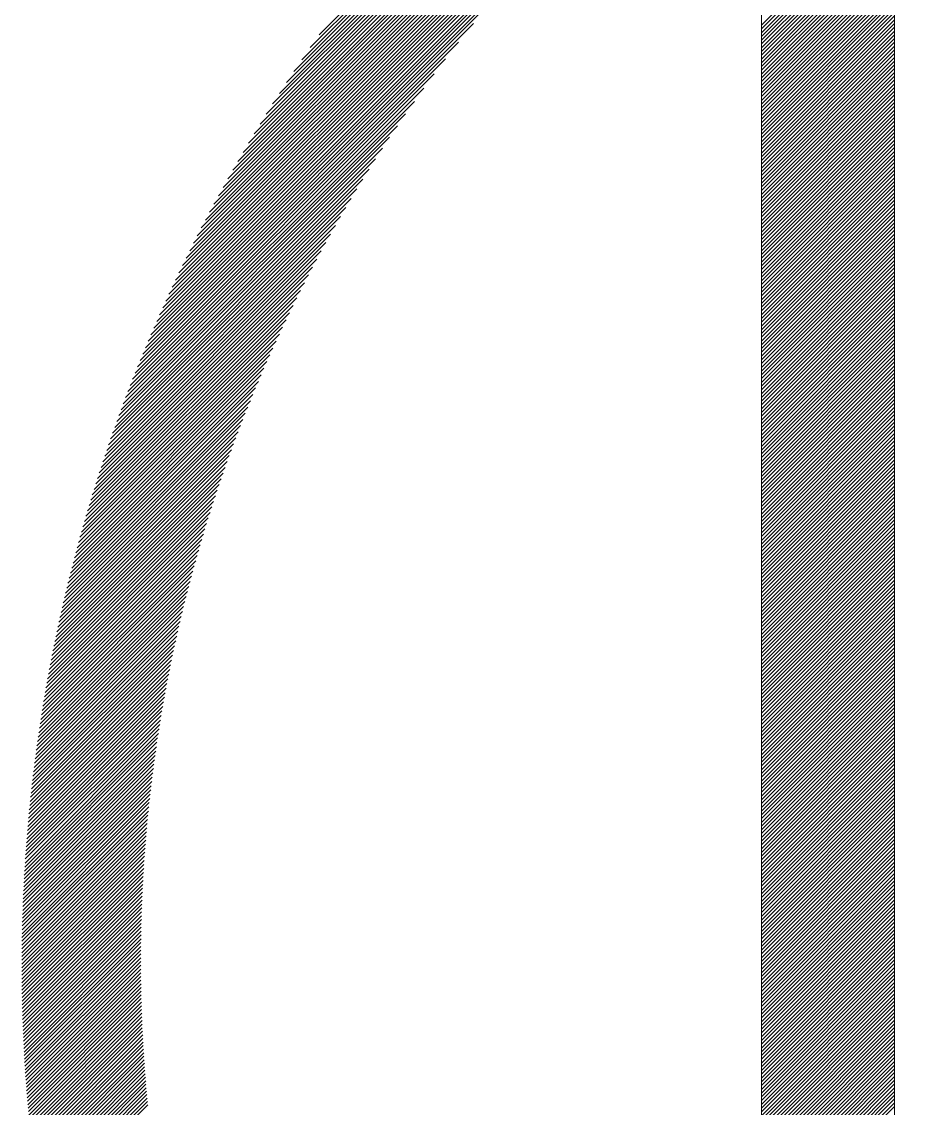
# Model space of a CAD drawing. Header units: inches. Extents: x 35 to 2894, y 23 to 617.
# Drawn here: x 2854.88 to 2861.58, y 130.03 to 138.21 of the extents above; entities that cross this region are included whole.
import ezdxf

# ---------------------------------------------------------------- set-up
doc = ezdxf.new("R2010")
doc.units = ezdxf.units.IN
doc.header["$MEASUREMENT"] = 0
doc.layers.add('ONDOCS', color=7, linetype='Continuous', lineweight=0)

msp = doc.modelspace()

# ---------------------------------------------------------------- linework, layer by layer
at = {"layer": 'ONDOCS', "color": 7, "linetype": 'Continuous', "lineweight": 0, "ltscale": 100}
for p, q in [((2855.8481, 135.8509), (2862.2059, 142.2087)), ((2855.8694, 135.9006), (2862.1562, 142.1873)), ((2855.8913, 135.9507), (2862.1061, 142.1655)), ((2855.9136, 136.0013), (2862.0555, 142.1432)), ((2855.9364, 136.0524), (2862.0044, 142.1204)), ((2855.9598, 136.1041), (2861.9527, 142.097)), ((2855.9837, 136.1562), (2861.9005, 142.0731)), ((2856.0081, 136.209), (2861.8478, 142.0487)), ((2856.0331, 136.2623), (2861.7945, 142.0236)), ((2856.0588, 136.3163), (2861.7405, 141.998)), ((2856.0851, 136.3708), (2861.6859, 141.9717)), ((2856.112, 136.4261), (2861.6307, 141.9448)), ((2856.1397, 136.482), (2861.5747, 141.9171)), ((2856.168, 136.5387), (2861.5181, 141.8887)), ((2856.1972, 136.5961), (2861.4606, 141.8596)), ((2856.2271, 136.6544), (2861.4024, 141.8297)), ((2856.2579, 136.7134), (2861.3433, 141.7989)), ((2856.2896, 136.7734), (2861.2834, 141.7672)), ((2856.3222, 136.8343), (2861.2225, 141.7346)), ((2856.3558, 136.8962), (2861.1606, 141.701)), ((2856.3904, 136.9592), (2861.0976, 141.6663)), ((2856.4262, 137.0232), (2861.0336, 141.6306)), ((2856.4632, 137.0885), (2860.9683, 141.5936)), ((2856.5014, 137.155), (2860.9018, 141.5554)), ((2856.541, 137.2229), (2860.8338, 141.5157)), ((2856.5821, 137.2923), (2860.7644, 141.4746)), ((2856.6248, 137.3633), (2860.6935, 141.4319)), ((2856.6693, 137.436), (2860.6207, 141.3875)), ((2856.7156, 137.5107), (2860.5461, 141.3412)), ((2856.764, 137.5874), (2860.4694, 141.2928)), ((2856.8147, 137.6664), (2860.3904, 141.2421)), ((2856.868, 137.7479), (2860.3088, 141.1888)), ((2856.9241, 137.8324), (2860.2244, 141.1327)), ((2856.9835, 137.9201), (2860.1367, 141.0733)), ((2857.0466, 138.0115), (2860.0453, 141.0101)), ((2857.1141, 138.1073), (2859.9495, 140.9427)), ((2860.4419, 138.18), (2861.4448, 139.1829)), ((2860.4419, 138.1517), (2861.4448, 139.1546)), ((2860.4419, 138.1234), (2861.4448, 139.1263)), ((2860.4419, 138.0951), (2861.4448, 139.098)), ((2860.4419, 138.0668), (2861.4448, 139.0697)), ((2860.4419, 138.0385), (2861.4448, 139.0414)), ((2860.4419, 138.0102), (2861.4448, 139.0131)), ((2860.4419, 137.9819), (2861.4448, 138.9848)), ((2860.4419, 137.9536), (2861.4448, 138.9565)), ((2860.4419, 137.9253), (2861.4448, 138.9282)), ((2860.4419, 137.897), (2861.4448, 138.8999)), ((2860.4419, 137.8687), (2861.4448, 138.8716)), ((2860.4419, 137.8404), (2861.4448, 138.8433)), ((2860.4419, 137.8121), (2861.4448, 138.815)), ((2860.4419, 137.7838), (2861.4448, 138.7867)), ((2860.4419, 137.7555), (2861.4448, 138.7584)), ((2860.4419, 137.7272), (2861.4448, 138.7301)), ((2860.4419, 137.6989), (2861.4448, 138.7018)), ((2860.4419, 137.6706), (2861.4448, 138.6735)), ((2860.4419, 137.6424), (2861.4448, 138.6453)), ((2860.4419, 137.6141), (2861.4448, 138.617)), ((2860.4419, 137.5858), (2861.4448, 138.5887)), ((2855.8272, 135.8017), (2858.5936, 138.5681)), ((2860.4419, 137.5575), (2861.4448, 138.5604)), ((2860.4419, 137.5292), (2861.4448, 138.5321)), ((2860.4419, 137.5009), (2861.4448, 138.5038)), ((2860.4419, 137.4726), (2861.4448, 138.4755)), ((2860.4419, 137.4443), (2861.4448, 138.4472)), ((2860.4419, 137.416), (2861.4448, 138.4189)), ((2855.8067, 135.7529), (2858.4114, 138.3576)), ((2860.4419, 137.3877), (2861.4448, 138.3906)), ((2860.4419, 137.3594), (2861.4448, 138.3623)), ((2860.4419, 137.3311), (2861.4448, 138.334)), ((2860.4419, 137.3028), (2861.4448, 138.3057)), ((2860.4419, 137.2745), (2861.4448, 138.2774)), ((2855.7867, 135.7046), (2858.2753, 138.1932)), ((2860.4419, 137.2462), (2861.4448, 138.2491)), ((2860.4419, 137.2179), (2861.4448, 138.2208)), ((2860.4419, 137.1896), (2861.4448, 138.1925)), ((2860.4419, 137.1613), (2861.4448, 138.1642)), ((2860.4419, 137.133), (2861.4448, 138.1359)), ((2860.4419, 137.1047), (2861.4448, 138.1076)), ((2855.767, 135.6567), (2858.163, 138.0527)), ((2860.4419, 137.0764), (2861.4448, 138.0794)), ((2860.4419, 137.0482), (2861.4448, 138.0511)), ((2860.4419, 137.0199), (2861.4448, 138.0228)), ((2855.7478, 135.6092), (2858.066, 137.9274)), ((2860.4419, 136.9916), (2861.4448, 137.9945)), ((2860.4419, 136.9633), (2861.4448, 137.9662)), ((2860.4419, 136.935), (2861.4448, 137.9379)), ((2860.4419, 136.9067), (2861.4448, 137.9096)), ((2860.4419, 136.8784), (2861.4448, 137.8813)), ((2860.4419, 136.8501), (2861.4448, 137.853)), ((2855.729, 135.562), (2857.9798, 137.8129)), ((2860.4419, 136.8218), (2861.4448, 137.8247)), ((2860.4419, 136.7935), (2861.4448, 137.7964)), ((2860.4419, 136.7652), (2861.4448, 137.7681)), ((2855.7105, 135.5153), (2857.9018, 137.7066)), ((2860.4419, 136.7369), (2861.4448, 137.7398)), ((2860.4419, 136.7086), (2861.4448, 137.7115)), ((2860.4419, 136.6803), (2861.4448, 137.6832)), ((2855.6924, 135.4689), (2857.8303, 137.6068)), ((2860.4419, 136.652), (2861.4448, 137.6549)), ((2860.4419, 136.6237), (2861.4448, 137.6266)), ((2860.4419, 136.5954), (2861.4448, 137.5983)), ((2860.4419, 136.5671), (2861.4448, 137.57)), ((2860.4419, 136.5388), (2861.4448, 137.5417)), ((2855.6747, 135.4228), (2857.7642, 137.5123)), ((2860.4419, 136.5105), (2861.4448, 137.5134)), ((2860.4419, 136.4823), (2861.4448, 137.4852)), ((2860.4419, 136.454), (2861.4448, 137.4569)), ((2855.6573, 135.3772), (2857.7025, 137.4223)), ((2860.4419, 136.4257), (2861.4448, 137.4286)), ((2860.4419, 136.3974), (2861.4448, 137.4003)), ((2860.4419, 136.3691), (2861.4448, 137.372)), ((2855.6402, 135.3318), (2857.6446, 137.3361)), ((2860.4419, 136.3408), (2861.4448, 137.3437)), ((2860.4419, 136.3125), (2861.4448, 137.3154)), ((2860.4419, 136.2842), (2861.4448, 137.2871)), ((2855.6235, 135.2868), (2857.59, 137.2533)), ((2860.4419, 136.2559), (2861.4448, 137.2588)), ((2860.4419, 136.2276), (2861.4448, 137.2305)), ((2860.4419, 136.1993), (2861.4448, 137.2022)), ((2855.6071, 135.2421), (2857.5383, 137.1733)), ((2860.4419, 136.171), (2861.4448, 137.1739)), ((2860.4419, 136.1427), (2861.4448, 137.1456)), ((2860.4419, 136.1144), (2861.4448, 137.1173)), ((2855.591, 135.1977), (2857.4892, 137.0959)), ((2860.4419, 136.0861), (2861.4448, 137.089)), ((2860.4419, 136.0578), (2861.4448, 137.0607)), ((2860.4419, 136.0295), (2861.4448, 137.0324)), ((2855.5597, 135.1098), (2857.3977, 136.9477)), ((2855.5752, 135.1536), (2857.4424, 137.0208)), ((2860.4419, 136.0012), (2861.4448, 137.0041)), ((2860.4419, 135.9729), (2861.4448, 136.9758)), ((2860.4419, 135.9446), (2861.4448, 136.9475)), ((2855.5445, 135.0663), (2857.3548, 136.8766)), ((2860.4419, 135.9164), (2861.4448, 136.9193)), ((2860.4419, 135.8881), (2861.4448, 136.891)), ((2860.4419, 135.8598), (2861.4448, 136.8627)), ((2855.5296, 135.0231), (2857.3137, 136.8072)), ((2860.4419, 135.8315), (2861.4448, 136.8344)), ((2860.4419, 135.8032), (2861.4448, 136.8061)), ((2855.515, 134.9802), (2857.2742, 136.7394)), ((2860.4419, 135.7749), (2861.4448, 136.7778)), ((2860.4419, 135.7466), (2861.4448, 136.7495)), ((2860.4419, 135.7183), (2861.4448, 136.7212)), ((2855.5006, 134.9375), (2857.2362, 136.6731)), ((2860.4419, 135.69), (2861.4448, 136.6929)), ((2860.4419, 135.6617), (2861.4448, 136.6646)), ((2860.4419, 135.6334), (2861.4448, 136.6363)), ((2855.4726, 134.8529), (2857.1641, 136.5444)), ((2855.4865, 134.8951), (2857.1995, 136.6081)), ((2860.4419, 135.6051), (2861.4448, 136.608)), ((2860.4419, 135.5768), (2861.4448, 136.5797)), ((2860.4419, 135.5485), (2861.4448, 136.5514)), ((2855.459, 134.811), (2857.1298, 136.4819)), ((2860.4419, 135.5202), (2861.4448, 136.5231)), ((2860.4419, 135.4919), (2861.4448, 136.4948)), ((2860.4419, 135.4636), (2861.4448, 136.4665)), ((2855.4457, 134.7694), (2857.0967, 136.4205)), ((2860.4419, 135.4353), (2861.4448, 136.4382)), ((2860.4419, 135.407), (2861.4448, 136.4099)), ((2860.4419, 135.3787), (2861.4448, 136.3816)), ((2855.4197, 134.6868), (2857.0335, 136.3007)), ((2855.4326, 134.728), (2857.0646, 136.3601)), ((2860.4419, 135.3505), (2861.4448, 136.3534)), ((2860.4419, 135.3222), (2861.4448, 136.3251)), ((2860.4419, 135.2939), (2861.4448, 136.2968)), ((2855.407, 134.6459), (2857.0034, 136.2422)), ((2860.4419, 135.2656), (2861.4448, 136.2685)), ((2860.4419, 135.2373), (2861.4448, 136.2402)), ((2860.4419, 135.209), (2861.4448, 136.2119)), ((2855.3824, 134.5647), (2856.9456, 136.1279)), ((2855.3946, 134.6052), (2856.9741, 136.1846)), ((2860.4419, 135.1807), (2861.4448, 136.1836)), ((2860.4419, 135.1524), (2861.4448, 136.1553)), ((2860.4419, 135.1241), (2861.4448, 136.127)), ((2855.3705, 134.5244), (2856.9179, 136.0719)), ((2860.4419, 135.0958), (2861.4448, 136.0987)), ((2860.4419, 135.0675), (2861.4448, 136.0704)), ((2855.3472, 134.4445), (2856.8648, 135.9621)), ((2855.3587, 134.4844), (2856.891, 136.0167)), ((2860.4419, 135.0392), (2861.4448, 136.0421)), ((2860.4419, 135.0109), (2861.4448, 136.0138)), ((2860.4419, 134.9826), (2861.4448, 135.9855)), ((2855.3358, 134.4049), (2856.8392, 135.9083)), ((2860.4419, 134.9543), (2861.4448, 135.9572)), ((2860.4419, 134.926), (2861.4448, 135.9289)), ((2860.4419, 134.8977), (2861.4448, 135.9006)), ((2855.3138, 134.3263), (2856.7901, 135.8026)), ((2855.3247, 134.3655), (2856.8144, 135.8551)), ((2860.4419, 134.8694), (2861.4448, 135.8723)), ((2860.4419, 134.8411), (2861.4448, 135.844)), ((2860.4419, 134.8128), (2861.4448, 135.8157)), ((2855.303, 134.2872), (2856.7664, 135.7506)), ((2860.4419, 134.7845), (2861.4448, 135.7875)), ((2860.4419, 134.7563), (2861.4448, 135.7592)), ((2860.4419, 134.728), (2861.4448, 135.7309)), ((2855.2821, 134.2097), (2856.7208, 135.6484)), ((2855.2925, 134.2484), (2856.7434, 135.6993)), ((2860.4419, 134.6997), (2861.4448, 135.7026)), ((2860.4419, 134.6714), (2861.4448, 135.6743)), ((2860.4419, 134.6431), (2861.4448, 135.646)), ((2855.272, 134.1713), (2856.6988, 135.5982)), ((2860.4419, 134.6148), (2861.4448, 135.6177)), ((2860.4419, 134.5865), (2861.4448, 135.5894)), ((2860.4419, 134.5582), (2861.4448, 135.5611)), ((2855.2522, 134.0949), (2856.6564, 135.4991)), ((2855.262, 134.133), (2856.6774, 135.5484)), ((2860.4419, 134.5299), (2861.4448, 135.5328)), ((2860.4419, 134.5016), (2861.4448, 135.5045)), ((2860.4419, 134.4733), (2861.4448, 135.4762)), ((2855.2331, 134.0192), (2856.6158, 135.402)), ((2855.2425, 134.0569), (2856.6359, 135.4503)), ((2860.4419, 134.445), (2861.4448, 135.4479)), ((2860.4419, 134.4167), (2861.4448, 135.4196)), ((2860.4419, 134.3884), (2861.4448, 135.3913)), ((2855.2238, 133.9816), (2856.5962, 135.3541)), ((2860.4419, 134.3601), (2861.4448, 135.363)), ((2860.4419, 134.3318), (2861.4448, 135.3347)), ((2855.2057, 133.9069), (2856.5583, 135.2595)), ((2855.2147, 133.9442), (2856.577, 135.3066)), ((2860.4419, 134.3035), (2861.4448, 135.3064)), ((2860.4419, 134.2752), (2861.4448, 135.2781)), ((2860.4419, 134.2469), (2861.4448, 135.2498)), ((2855.1883, 133.8329), (2856.522, 135.1666)), ((2855.1969, 133.8699), (2856.5399, 135.2129)), ((2860.4419, 134.2186), (2861.4448, 135.2215)), ((2860.4419, 134.1904), (2861.4448, 135.1933)), ((2860.4419, 134.1621), (2861.4448, 135.165)), ((2855.1715, 133.7596), (2856.4872, 135.0752)), ((2855.1798, 133.7962), (2856.5044, 135.1208)), ((2860.4419, 134.1338), (2861.4448, 135.1367)), ((2860.4419, 134.1055), (2861.4448, 135.1084)), ((2860.4419, 134.0772), (2861.4448, 135.0801)), ((2855.1553, 133.6868), (2856.4538, 134.9853)), ((2855.1633, 133.7231), (2856.4703, 135.0301)), ((2860.4419, 134.0489), (2861.4448, 135.0518)), ((2860.4419, 134.0206), (2861.4448, 135.0235)), ((2860.4419, 133.9923), (2861.4448, 134.9952)), ((2855.1475, 133.6506), (2856.4377, 134.9408)), ((2860.4419, 133.964), (2861.4448, 134.9669)), ((2860.4419, 133.9357), (2861.4448, 134.9386)), ((2860.4419, 133.9074), (2861.4448, 134.9103)), ((2855.1322, 133.5788), (2856.4063, 134.8529)), ((2855.1398, 133.6146), (2856.4218, 134.8967)), ((2860.4419, 133.8791), (2861.4448, 134.882)), ((2860.4419, 133.8508), (2861.4448, 134.8537)), ((2860.4419, 133.8225), (2861.4448, 134.8254)), ((2855.1175, 133.5075), (2856.3762, 134.7662)), ((2855.1248, 133.5431), (2856.3911, 134.8094)), ((2860.4419, 133.7942), (2861.4448, 134.7971)), ((2860.4419, 133.7659), (2861.4448, 134.7688)), ((2860.4419, 133.7376), (2861.4448, 134.7405)), ((2855.1033, 133.4367), (2856.3473, 134.6807)), ((2855.1103, 133.472), (2856.3616, 134.7233)), ((2860.4419, 133.7093), (2861.4448, 134.7122)), ((2860.4419, 133.681), (2861.4448, 134.6839)), ((2860.4419, 133.6527), (2861.4448, 134.6556)), ((2855.0897, 133.3665), (2856.3195, 134.5963)), ((2855.0965, 133.4016), (2856.3333, 134.6384)), ((2860.4419, 133.6245), (2861.4448, 134.6274)), ((2860.4419, 133.5962), (2861.4448, 134.5991)), ((2855.0766, 133.2969), (2856.2928, 134.5131)), ((2855.0831, 133.3316), (2856.3061, 134.5546)), ((2860.4419, 133.5679), (2861.4448, 134.5708)), ((2860.4419, 133.5396), (2861.4448, 134.5425)), ((2860.4419, 133.5113), (2861.4448, 134.5142)), ((2855.0641, 133.2277), (2856.2672, 134.4308)), ((2855.0703, 133.2622), (2856.2799, 134.4718)), ((2860.4419, 133.483), (2861.4448, 134.4859)), ((2860.4419, 133.4547), (2861.4448, 134.4576)), ((2860.4419, 133.4264), (2861.4448, 134.4293)), ((2855.052, 133.1591), (2856.2425, 134.3496)), ((2855.058, 133.1933), (2856.2547, 134.3901)), ((2860.4419, 133.3981), (2861.4448, 134.401)), ((2860.4419, 133.3698), (2861.4448, 134.3727)), ((2860.4419, 133.3415), (2861.4448, 134.3444)), ((2855.0404, 133.0909), (2856.2188, 134.2692)), ((2855.0462, 133.1249), (2856.2305, 134.3093)), ((2860.4419, 133.3132), (2861.4448, 134.3161)), ((2860.4419, 133.2849), (2861.4448, 134.2878)), ((2860.4419, 133.2566), (2861.4448, 134.2595)), ((2855.0293, 133.0232), (2856.196, 134.1898)), ((2855.0348, 133.057), (2856.2073, 134.2294)), ((2860.4419, 133.2283), (2861.4448, 134.2312)), ((2860.4419, 133.2), (2861.4448, 134.2029)), ((2860.4419, 133.1717), (2861.4448, 134.1746)), ((2855.0187, 132.956), (2856.174, 134.1113)), ((2855.024, 132.9895), (2856.1849, 134.1505)), ((2860.4419, 133.1434), (2861.4448, 134.1463)), ((2860.4419, 133.1151), (2861.4448, 134.118)), ((2860.4419, 133.0868), (2861.4448, 134.0897)), ((2855.0085, 132.8892), (2856.1529, 134.0336)), ((2855.0136, 132.9225), (2856.1634, 134.0723)), ((2860.4419, 133.0586), (2861.4448, 134.0615)), ((2860.4419, 133.0303), (2861.4448, 134.0332)), ((2860.4419, 133.002), (2861.4448, 134.0049)), ((2854.9941, 132.7899), (2856.1228, 133.9186)), ((2854.9988, 132.8229), (2856.1326, 133.9567)), ((2855.0036, 132.856), (2856.1427, 133.9951)), ((2860.4419, 132.9737), (2861.4448, 133.9766)), ((2860.4419, 132.9454), (2861.4448, 133.9483)), ((2860.4419, 132.9171), (2861.4448, 133.92)), ((2854.985, 132.7242), (2856.1036, 133.8428)), ((2854.9895, 132.757), (2856.1131, 133.8806)), ((2860.4419, 132.8888), (2861.4448, 133.8917)), ((2860.4419, 132.8605), (2861.4448, 133.8634)), ((2854.9764, 132.659), (2856.0852, 133.7679)), ((2854.9806, 132.6916), (2856.0943, 133.8053)), ((2860.4419, 132.8322), (2861.4448, 133.8351)), ((2860.4419, 132.8039), (2861.4448, 133.8068)), ((2860.4419, 132.7756), (2861.4448, 133.7785)), ((2854.9681, 132.5941), (2856.0676, 133.6936)), ((2854.9722, 132.6265), (2856.0763, 133.7306)), ((2860.4419, 132.7473), (2861.4448, 133.7502)), ((2860.4419, 132.719), (2861.4448, 133.7219)), ((2860.4419, 132.6907), (2861.4448, 133.6936)), ((2854.9603, 132.5297), (2856.0506, 133.62)), ((2854.9641, 132.5619), (2856.059, 133.6567)), ((2860.4419, 132.6624), (2861.4448, 133.6653)), ((2860.4419, 132.6341), (2861.4448, 133.637)), ((2860.4419, 132.6058), (2861.4448, 133.6087)), ((2854.9492, 132.4338), (2856.0263, 133.5109)), ((2854.9528, 132.4657), (2856.0342, 133.5471)), ((2854.9565, 132.4976), (2856.0423, 133.5835)), ((2860.4419, 132.5775), (2861.4448, 133.5804)), ((2860.4419, 132.5492), (2861.4448, 133.5521)), ((2860.4419, 132.5209), (2861.4448, 133.5238)), ((2854.9424, 132.3704), (2856.011, 133.4389)), ((2854.9458, 132.402), (2856.0186, 133.4748)), ((2860.4419, 132.4926), (2861.4448, 133.4956)), ((2860.4419, 132.4644), (2861.4448, 133.4673)), ((2860.4419, 132.4361), (2861.4448, 133.439)), ((2854.9359, 132.3073), (2855.9962, 133.3676)), ((2854.9391, 132.3388), (2856.0035, 133.4032)), ((2860.4419, 132.4078), (2861.4448, 133.4107)), ((2860.4419, 132.3795), (2861.4448, 133.3824)), ((2860.4419, 132.3512), (2861.4448, 133.3541)), ((2854.9298, 132.2446), (2855.9821, 133.2969)), ((2854.9328, 132.2759), (2855.9891, 133.3322)), ((2860.4419, 132.3229), (2861.4448, 133.3258)), ((2860.4419, 132.2946), (2861.4448, 133.2975)), ((2860.4419, 132.2663), (2861.4448, 133.2692)), ((2854.9213, 132.1512), (2855.962, 133.1919)), ((2854.924, 132.1822), (2855.9685, 133.2267)), ((2854.9269, 132.2133), (2855.9752, 133.2617)), ((2860.4419, 132.238), (2861.4448, 133.2409)), ((2860.4419, 132.2097), (2861.4448, 133.2126)), ((2860.4419, 132.1814), (2861.4448, 133.1843)), ((2854.916, 132.0894), (2855.9493, 133.1226)), ((2854.9186, 132.1202), (2855.9556, 133.1572)), ((2860.4419, 132.1531), (2861.4448, 133.156)), ((2860.4419, 132.1248), (2861.4448, 133.1277)), ((2854.9089, 131.9973), (2855.9312, 133.0197)), ((2854.9112, 132.0279), (2855.9371, 133.0538)), ((2854.9136, 132.0586), (2855.9431, 133.0881)), ((2860.4419, 132.0965), (2861.4448, 133.0994)), ((2860.4419, 132.0682), (2861.4448, 133.0711)), ((2860.4419, 132.0399), (2861.4448, 133.0428)), ((2854.9045, 131.9363), (2855.9199, 132.9517)), ((2854.9066, 131.9668), (2855.9255, 132.9856)), ((2860.4419, 132.0116), (2861.4448, 133.0145)), ((2860.4419, 131.9833), (2861.4448, 132.9862)), ((2860.4419, 131.955), (2861.4448, 132.9579)), ((2854.9004, 131.8757), (2855.909, 132.8842)), ((2854.9024, 131.906), (2855.9144, 132.9179)), ((2860.4419, 131.9267), (2861.4448, 132.9296)), ((2860.4419, 131.8985), (2861.4448, 132.9014)), ((2860.4419, 131.8702), (2861.4448, 132.8731)), ((2854.895, 131.7854), (2855.8936, 132.784)), ((2854.8967, 131.8154), (2855.8986, 132.8173)), ((2854.8985, 131.8455), (2855.9038, 132.8507)), ((2860.4419, 131.8419), (2861.4448, 132.8448)), ((2860.4419, 131.8136), (2861.4448, 132.8165)), ((2860.4419, 131.7853), (2861.4448, 132.7882)), ((2854.8918, 131.7255), (2855.884, 132.7178)), ((2854.8933, 131.7554), (2855.8888, 132.7508)), ((2860.4419, 131.757), (2861.4448, 132.7599)), ((2860.4419, 131.7287), (2861.4448, 132.7316)), ((2860.4419, 131.7004), (2861.4448, 132.7033)), ((2854.8875, 131.6364), (2855.8704, 132.6193)), ((2854.8888, 131.666), (2855.8748, 132.652)), ((2854.8903, 131.6957), (2855.8794, 132.6848)), ((2860.4419, 131.6721), (2861.4448, 132.675)), ((2860.4419, 131.6438), (2861.4448, 132.6467)), ((2860.4419, 131.6155), (2861.4448, 132.6184)), ((2854.885, 131.5773), (2855.8619, 132.5542)), ((2854.8862, 131.6068), (2855.8661, 132.5867)), ((2860.4419, 131.5872), (2861.4448, 132.5901)), ((2860.4419, 131.5589), (2861.4448, 132.5618)), ((2860.4419, 131.5306), (2861.4448, 132.5335)), ((2854.8819, 131.4893), (2855.85, 132.4574)), ((2854.8828, 131.5186), (2855.8539, 132.4896)), ((2854.8839, 131.5479), (2855.8578, 132.5218)), ((2860.4419, 131.5023), (2861.4448, 132.5052)), ((2860.4419, 131.474), (2861.4448, 132.4769)), ((2860.4419, 131.4457), (2861.4448, 132.4486)), ((2854.8802, 131.431), (2855.8426, 132.3934)), ((2854.881, 131.4601), (2855.8462, 132.4254)), ((2860.4419, 131.4174), (2861.4448, 132.4203)), ((2860.4419, 131.3891), (2861.4448, 132.392)), ((2860.4419, 131.3608), (2861.4448, 132.3637)), ((2854.8781, 131.344), (2855.8323, 132.2982)), ((2854.8787, 131.3729), (2855.8356, 132.3298)), ((2854.8794, 131.4019), (2855.8391, 132.3616)), ((2860.4419, 131.3326), (2861.4448, 132.3355)), ((2860.4419, 131.3043), (2861.4448, 132.3072)), ((2854.8767, 131.2577), (2855.8229, 132.2039)), ((2854.8771, 131.2864), (2855.8259, 132.2352)), ((2854.8776, 131.3152), (2855.829, 132.2667)), ((2860.4419, 131.276), (2861.4448, 132.2789)), ((2860.4419, 131.2477), (2861.4448, 132.2506)), ((2860.4419, 131.2194), (2861.4448, 132.2223)), ((2854.8761, 131.2005), (2855.8171, 132.1415)), ((2854.8764, 131.2291), (2855.8199, 132.1727)), ((2860.4419, 131.1911), (2861.4448, 132.194)), ((2860.4419, 131.1628), (2861.4448, 132.1657)), ((2860.4419, 131.1345), (2861.4448, 132.1374)), ((2854.8757, 131.1153), (2855.8091, 132.0487)), ((2854.8758, 131.1436), (2855.8117, 132.0795)), ((2854.8759, 131.1721), (2855.8143, 132.1105)), ((2860.4419, 131.1062), (2861.4448, 132.1091)), ((2860.4419, 131.0779), (2861.4448, 132.0808)), ((2860.4419, 131.0496), (2861.4448, 132.0525)), ((2854.8757, 131.087), (2855.8066, 132.0179)), ((2854.8758, 131.0588), (2855.8043, 131.9872)), ((2854.8759, 131.0306), (2855.802, 131.9567)), ((2860.4419, 131.0213), (2861.4448, 132.0242)), ((2860.4419, 130.993), (2861.4448, 131.9959)), ((2860.4419, 130.9647), (2861.4448, 131.9676)), ((2854.8761, 131.0025), (2855.7998, 131.9262)), ((2854.8764, 130.9745), (2855.7977, 131.8958)), ((2860.4419, 130.9364), (2861.4448, 131.9393)), ((2860.4419, 130.9081), (2861.4448, 131.911)), ((2860.4419, 130.8798), (2861.4448, 131.8827)), ((2854.8767, 130.9465), (2855.7957, 131.8655)), ((2854.8771, 130.9186), (2855.7937, 131.8353)), ((2854.8776, 130.8908), (2855.7919, 131.8051)), ((2860.4419, 130.8515), (2861.4448, 131.8544)), ((2860.4419, 130.8232), (2861.4448, 131.8261)), ((2860.4419, 130.7949), (2861.4448, 131.7978)), ((2854.8781, 130.863), (2855.7902, 131.7751)), ((2854.8787, 130.8353), (2855.7885, 131.7451)), ((2854.8793, 130.8076), (2855.7869, 131.7152)), ((2860.4419, 130.7667), (2861.4448, 131.7696)), ((2860.4419, 130.7384), (2861.4448, 131.7413)), ((2860.4419, 130.7101), (2861.4448, 131.713)), ((2854.88, 130.78), (2855.7854, 131.6854)), ((2854.8808, 130.7525), (2855.784, 131.6557)), ((2860.4419, 130.6818), (2861.4448, 131.6847)), ((2860.4419, 130.6535), (2861.4448, 131.6564)), ((2860.4419, 130.6252), (2861.4448, 131.6281)), ((2854.8816, 130.725), (2855.7827, 131.6261)), ((2854.8825, 130.6976), (2855.7814, 131.5966)), ((2854.8834, 130.6703), (2855.7803, 131.5671)), ((2860.4419, 130.5969), (2861.4448, 131.5998)), ((2860.4419, 130.5686), (2861.4448, 131.5715)), ((2854.8844, 130.643), (2855.7792, 131.5377)), ((2854.8855, 130.6158), (2855.7782, 131.5084)), ((2854.8866, 130.5886), (2855.7772, 131.4792)), ((2860.4419, 130.5403), (2861.4448, 131.5432)), ((2860.4419, 130.512), (2861.4448, 131.5149)), ((2860.4419, 130.4837), (2861.4448, 131.4866)), ((2854.8878, 130.5615), (2855.7764, 131.4501)), ((2854.8891, 130.5345), (2855.7756, 131.421)), ((2854.8904, 130.5075), (2855.7749, 131.392)), ((2860.4419, 130.4554), (2861.4448, 131.4583)), ((2860.4419, 130.4271), (2861.4448, 131.43)), ((2860.4419, 130.3988), (2861.4448, 131.4017)), ((2854.8917, 130.4805), (2855.7743, 131.3631)), ((2854.8932, 130.4536), (2855.7738, 131.3343)), ((2854.8946, 130.4268), (2855.7733, 131.3055)), ((2860.4419, 130.3705), (2861.4448, 131.3734)), ((2860.4419, 130.3422), (2861.4448, 131.3451)), ((2860.4419, 130.3139), (2861.4448, 131.3168)), ((2854.8962, 130.4001), (2855.7729, 131.2768)), ((2854.8977, 130.3734), (2855.7726, 131.2482)), ((2854.8994, 130.3467), (2855.7723, 131.2197)), ((2860.4419, 130.2856), (2861.4448, 131.2885)), ((2860.4419, 130.2573), (2861.4448, 131.2602)), ((2860.4419, 130.229), (2861.4448, 131.2319)), ((2854.9011, 130.3201), (2855.7722, 131.1912)), ((2854.9028, 130.2936), (2855.7721, 131.1628)), ((2860.4419, 130.2007), (2861.4448, 131.2037)), ((2860.4419, 130.1725), (2861.4448, 131.1754)), ((2860.4419, 130.1442), (2861.4448, 131.1471)), ((2854.9046, 130.2671), (2855.7721, 131.1345)), ((2854.9065, 130.2406), (2855.7721, 131.1062)), ((2854.9084, 130.2143), (2855.7722, 131.0781)), ((2860.4419, 130.1159), (2861.4448, 131.1188)), ((2860.4419, 130.0876), (2861.4448, 131.0905)), ((2860.4419, 130.0593), (2861.4448, 131.0622)), ((2854.9104, 130.1879), (2855.7724, 131.0499)), ((2854.9124, 130.1617), (2855.7727, 131.0219)), ((2854.9145, 130.1354), (2855.773, 130.9939)), ((2860.4419, 130.031), (2861.4448, 131.0339)), ((2860.4419, 130.0027), (2861.4448, 131.0056)), ((2860.4419, 129.9744), (2861.4448, 130.9773)), ((2854.9166, 130.1093), (2855.7734, 130.966)), ((2854.9188, 130.0832), (2855.7738, 130.9382)), ((2854.921, 130.0571), (2855.7744, 130.9104)), ((2860.4419, 129.9461), (2861.4448, 130.949)), ((2860.4419, 129.9178), (2861.4448, 130.9207)), ((2860.4419, 129.8895), (2861.4448, 130.8924)), ((2854.9233, 130.0311), (2855.775, 130.8828)), ((2854.9257, 130.0052), (2855.7756, 130.8551)), ((2854.9281, 129.9793), (2855.7764, 130.8276)), ((2860.4419, 129.8612), (2861.4448, 130.8641)), ((2860.4419, 129.8329), (2861.4448, 130.8358)), ((2854.9305, 129.9534), (2855.7772, 130.8001)), ((2854.933, 129.9276), (2855.778, 130.7726)), ((2854.9356, 129.9018), (2855.779, 130.7453)), ((2860.4419, 129.8046), (2861.4448, 130.8075)), ((2860.4419, 129.7763), (2861.4448, 130.7792)), ((2860.4419, 129.748), (2861.4448, 130.7509)), ((2854.9381, 129.8761), (2855.78, 130.718)), ((2854.9408, 129.8505), (2855.781, 130.6907)), ((2854.9435, 129.8249), (2855.7821, 130.6636)), ((2860.4419, 129.7197), (2861.4448, 130.7226)), ((2860.4419, 129.6914), (2861.4448, 130.6943)), ((2860.4419, 129.6631), (2861.4448, 130.666)), ((2854.9462, 129.7994), (2855.7833, 130.6364)), ((2854.949, 129.7739), (2855.7846, 130.6094)), ((2854.9519, 129.7484), (2855.7859, 130.5824)), ((2860.4419, 129.6348), (2861.4448, 130.6377)), ((2860.4419, 129.6066), (2861.4448, 130.6095)), ((2860.4419, 129.5783), (2861.4448, 130.5812)), ((2854.9548, 129.723), (2855.7873, 130.5555)), ((2854.9577, 129.6976), (2855.7887, 130.5286)), ((2854.9607, 129.6723), (2855.7902, 130.5018)), ((2860.4419, 129.55), (2861.4448, 130.5529)), ((2860.4419, 129.5217), (2861.4448, 130.5246)), ((2860.4419, 129.4934), (2861.4448, 130.4963)), ((2854.9637, 129.6471), (2855.7917, 130.4751)), ((2854.9668, 129.6219), (2855.7934, 130.4484)), ((2854.97, 129.5967), (2855.795, 130.4218)), ((2860.4419, 129.4651), (2861.4448, 130.468)), ((2860.4419, 129.4368), (2861.4448, 130.4397)), ((2860.4419, 129.4085), (2861.4448, 130.4114)), ((2854.9731, 129.5716), (2855.7968, 130.3952)), ((2854.9764, 129.5465), (2855.7986, 130.3687)), ((2854.9797, 129.5215), (2855.8004, 130.3423)), ((2860.4419, 129.3802), (2861.4448, 130.3831)), ((2860.4419, 129.3519), (2861.4448, 130.3548)), ((2860.4419, 129.3236), (2861.4448, 130.3265)), ((2854.983, 129.4966), (2855.8023, 130.3159)), ((2854.9864, 129.4716), (2855.8043, 130.2896)), ((2854.9898, 129.4468), (2855.8063, 130.2633)), ((2860.4419, 129.2953), (2861.4448, 130.2982)), ((2860.4419, 129.267), (2861.4448, 130.2699)), ((2860.4419, 129.2387), (2861.4448, 130.2416)), ((2854.9932, 129.4219), (2855.8084, 130.2371)), ((2854.9967, 129.3971), (2855.8106, 130.211)), ((2855.0003, 129.3724), (2855.8128, 130.1849)), ((2855.0039, 129.3477), (2855.815, 130.1588)), ((2860.4419, 129.2104), (2861.4448, 130.2133)), ((2860.4419, 129.1821), (2861.4448, 130.185)), ((2860.4419, 129.1538), (2861.4448, 130.1567)), ((2855.0075, 129.3231), (2855.8174, 130.1329)), ((2855.0112, 129.2985), (2855.8197, 130.1069)), ((2855.015, 129.2739), (2855.8221, 130.0811)), ((2860.4419, 129.1255), (2861.4448, 130.1284)), ((2860.4419, 129.0972), (2861.4448, 130.1001)), ((2855.0188, 129.2494), (2855.8246, 130.0553)), ((2860.4419, 129.0689), (2861.4448, 130.0718)), ((2860.4419, 129.0407), (2861.4448, 130.0436))]:
    msp.add_line(p, q, dxfattribs=at)
msp.add_open_spline([(2861.4448, 140.8646), (2861.4448, 133.1077), (2861.4448, 125.3509), (2861.4448, 117.5941), (2861.1105, 117.5941), (2860.7762, 117.5941), (2860.4419, 117.5941), (2860.4419, 125.1394), (2860.4419, 132.6846), (2860.4419, 140.2299), (2860.6356, 140.3612), (2860.8251, 140.4993), (2861.0231, 140.6238), (2861.1626, 140.7116), (2861.3082, 140.7898), (2861.4508, 140.8728), (2861.4488, 140.8701), (2861.4468, 140.8673), (2861.4448, 140.8646)], degree=3, knots=[0, 0, 0, 0, 0.111111, 0.111111, 0.111111, 0.222222, 0.222222, 0.222222, 0.333333, 0.333333, 0.333333, 0.528849, 0.528849, 0.528849, 0.666667, 0.666667, 0.666667, 1, 1, 1, 1], dxfattribs=at)
msp.add_open_spline([(2861.4448, 140.8646), (2861.4448, 133.1077), (2861.4448, 125.3509), (2861.4448, 117.5941), (2861.1105, 117.5941), (2860.7762, 117.5941), (2860.4419, 117.5941), (2860.4419, 125.1394), (2860.4419, 132.6846), (2860.4419, 140.2299), (2860.6356, 140.3612), (2860.8251, 140.4993), (2861.0231, 140.6238), (2861.1626, 140.7116), (2861.3082, 140.7898), (2861.4508, 140.8728), (2861.4488, 140.8701), (2861.4468, 140.8673), (2861.4448, 140.8646)], degree=3, knots=[0, 0, 0, 0, 0.111111, 0.111111, 0.111111, 0.222222, 0.222222, 0.222222, 0.333333, 0.333333, 0.333333, 0.528849, 0.528849, 0.528849, 0.666667, 0.666667, 0.666667, 1, 1, 1, 1], dxfattribs=at)

doc.saveas('drawing.dxf')
